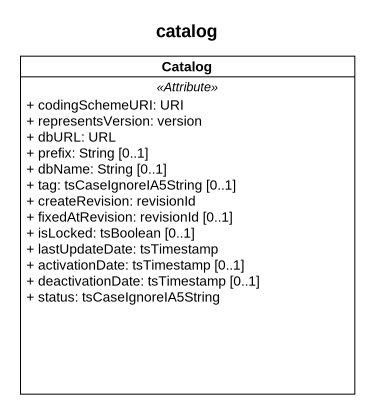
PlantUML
@startuml
title catalog
hide circle
hide empty members
skinparam classAttributeIconSize 0
class Catalog #FFFFFF {
  .. <<Attribute>> ..
  + codingSchemeURI: URI
  + representsVersion: version
  + dbURL: URL
  + prefix: String [0..1]
  + dbName: String [0..1]
  + tag: tsCaseIgnoreIA5String [0..1]
  + createRevision: revisionId
  + fixedAtRevision: revisionId [0..1]
  + isLocked: tsBoolean [0..1]
  + lastUpdateDate: tsTimestamp
  + activationDate: tsTimestamp [0..1]
  + deactivationDate: tsTimestamp [0..1]
  + status: tsCaseIgnoreIA5String
}
@enduml
